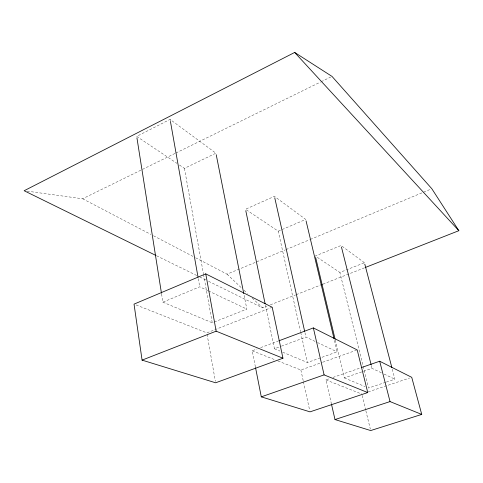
<?xml version="1.0" encoding="UTF-8"?>
<svg xmlns="http://www.w3.org/2000/svg" width="483" height="483" viewBox="0 0 483 483"><rect width="100%" height="100%" fill="white"/><g stroke="black" fill="none" stroke-linecap="round" stroke-linejoin="round"><path stroke-width="0.36" stroke-dasharray="2.42 1.81" d="M179.471 165.035L184.428 168.356L215.931 153.214L170.07 119.392L136.701 136.393L176.989 163.375M27.108 191.147L82.611 198.773L175.202 153.34M175.878 153.008L320.513 82.044M321.189 81.712L330.65 77.069M278.25 231.188L305.727 219.433L274.422 196.346L245.485 209.248L278.25 231.188L300.565 331.7M195.609 257.771L227.04 274.181L285.35 249.85M286.045 249.56L309.645 239.713M310.34 239.423L430.438 189.312M161.576 293.99L162.868 302.165L199.739 286.805L207.811 290.627M162.868 302.165L212.254 322.789L213.637 322.239M214.331 321.968L246.837 309.102L243.909 294.322M364.436 262.728L341.064 245.491L315.314 256.008L339.869 272.454L364.436 262.728L364.816 264.183M208.584 281.323L262.625 307.87L266.833 306.216M270.335 304.839L295.566 294.914M296.266 294.642L320.09 285.266M322.898 284.167L364.943 267.63M272.207 307.242L206.815 332.859L136.134 304.954M255.386 366.875L252.217 350.791L257.137 348.949M260.651 347.633L278.22 341.058M265.415 305.208L274.465 348.762L280.762 346.426M281.456 346.166L305.95 337.08L316.8 342.218M282.7 352.198L307.405 362.516L337.152 351.853L334.375 340.147M277.936 360.946L300.879 370.002L322.004 362.479M322.71 362.232L356.514 350.199M331.465 404.126L325.916 379.886L329.448 378.66M332.986 377.428L360.584 367.859M335.274 339.96L344.301 377.923L362.787 371.548M363.5 371.3L372.031 368.36L381.443 372.816M385.633 382.295L368.541 388.042L339.869 272.454M386.346 382.053L394.889 379.179L392.226 368.994M368.191 391.894L409.596 378.044M252.217 350.791L275.159 359.847M325.916 379.886L361.767 394.043M274.465 348.762L279.953 351.056M344.301 377.923L365.076 386.593M208.481 290.947L246.837 309.102M317.482 342.538L337.152 351.853M384.13 374.09L394.889 379.179M156.564 255.773L197.094 275.684M199.799 277.013L205.879 279.995M82.611 198.773L150.811 234.382M153.485 235.776L192.934 256.376M227.04 274.181L241.271 287.657M244.012 290.247L247.296 293.356M252.223 298.023L262.625 307.87M371.288 365.432L372.031 368.36M362.123 395.505L365.691 410.103M365.873 410.834L370.328 429.091M304.96 332.684L305.95 337.08M300.728 332.437L307.405 362.516M300.879 370.002L303.282 381.015M303.439 381.751L309.688 410.393M184.428 168.356L203.428 273.783M203.56 274.525L212.254 322.789M170.07 119.392L170.463 121.613M198.29 278.661L199.739 286.805M207.074 334.333L215.376 381.316"/><path stroke-width="0.72" d="M365.643 267.353L458.85 230.693L431.826 188.732L332.002 76.405L294.666 52.448L24.15 190.737L155.888 255.441M205.758 273.867L134.032 304.127L142.074 360.125L215.635 382.79L282.953 358.229L272.207 307.242L205.758 273.867L216.149 331.181L282.953 358.229M320.79 284.994L322.197 284.439M142.074 360.125L216.149 331.181M278.926 340.799L313.364 327.915L357.221 349.946L367.75 392.558L310.008 411.86L261.285 396.851L255.531 367.605M261.285 396.851L324.099 374.886L367.75 392.558M361.29 367.611L379.686 361.23L411.739 377.332L421.737 414.42L370.684 430.552L334.997 419.558L331.634 404.863M334.997 419.558L390.035 401.584L421.737 414.42M294.666 52.448L458.85 230.693M364.816 264.183L391.846 367.539M379.686 361.23L390.035 401.584M341.433 246.958L371.107 364.701M315.659 257.469L335.099 339.229M306.071 220.894L334.031 338.686M313.364 327.915L324.099 374.886M274.749 197.813L304.634 331.217M245.793 210.721L265.113 303.735M216.221 154.693L243.758 293.586M170.463 121.613L198.03 277.176M136.937 137.884L161.461 293.247"/></g></svg>
